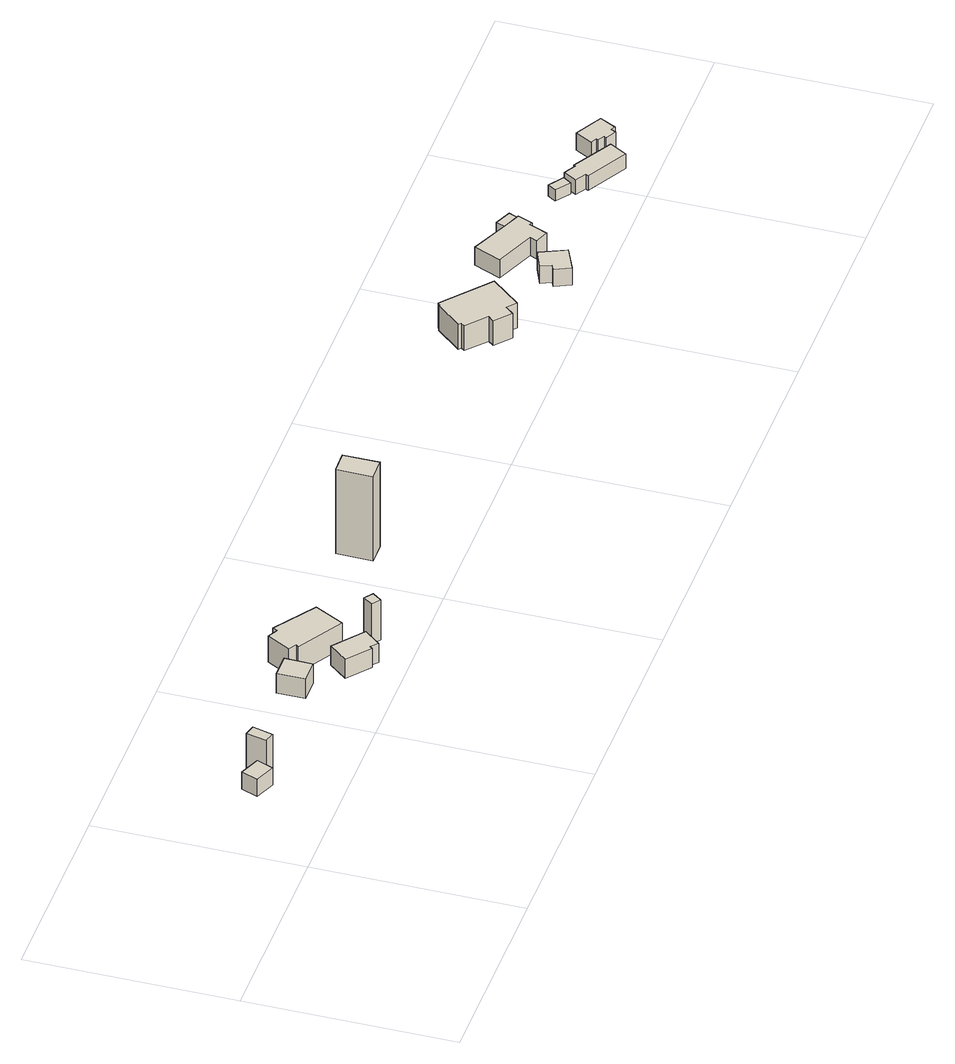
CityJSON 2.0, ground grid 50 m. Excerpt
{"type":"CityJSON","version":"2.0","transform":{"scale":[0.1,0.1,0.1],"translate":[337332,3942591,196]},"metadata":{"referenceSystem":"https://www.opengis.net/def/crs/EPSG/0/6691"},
"CityObjects":{
"building1":{"type":"Building","attributes":{"measuredHeight":5.8,"BuildingIDAttribute.prefecture":"14","BuildingIDAttribute.city":"14151","BuildingDetailAttribute.surveyYear":2015},"geometry":[{"type":"Solid","lod":"1","boundaries":[[[[0,1,2,3]],[[2,4,5,3]],[[1,6,4,2]],[[0,7,6,1]],[[3,5,7,0]],[[4,6,7,5]]]]}]},
"building2":{"type":"Building","attributes":{"measuredHeight":11.3,"BuildingIDAttribute.prefecture":"14","BuildingIDAttribute.city":"14151","BuildingDetailAttribute.surveyYear":2015},"geometry":[{"type":"Solid","lod":"1","boundaries":[[[[8,9,10,11]],[[10,12,13,11]],[[9,14,12,10]],[[8,15,14,9]],[[11,13,15,8]],[[12,14,15,13]]]]}]},
"building3":{"type":"Building","attributes":{"usage":"411","measuredHeight":6,"storeysAboveGround":2,"BuildingIDAttribute.prefecture":"14","BuildingIDAttribute.city":"14151","BuildingDetailAttribute.totalFloorArea":61.88,"BuildingDetailAttribute.buildingFootprintArea":30.94,"BuildingDetailAttribute.buildingStructureType":"601","BuildingDetailAttribute.buildingStructureOrgType":"1","BuildingDetailAttribute.orgUsage":"10","BuildingDetailAttribute.surveyYear":2015},"geometry":[{"type":"Solid","lod":"1","boundaries":[[[[16,17,18,19]],[[18,20,21,19]],[[17,22,20,18]],[[16,23,22,17]],[[19,21,23,16]],[[20,22,23,21]]]]}]},
"building4":{"type":"Building","attributes":{"usage":"411","measuredHeight":6.3,"storeysAboveGround":1,"BuildingIDAttribute.prefecture":"14","BuildingIDAttribute.city":"14151","BuildingDetailAttribute.totalFloorArea":46.9,"BuildingDetailAttribute.buildingFootprintArea":46.9,"BuildingDetailAttribute.buildingStructureType":"601","BuildingDetailAttribute.buildingStructureOrgType":"1","BuildingDetailAttribute.orgUsage":"10","BuildingDetailAttribute.surveyYear":2015,"BuildingLandSlideRiskAttribute.description":"1","BuildingLandSlideRiskAttribute.areaType":"1"},"geometry":[{"type":"Solid","lod":"1","boundaries":[[[[24,25,26,27,28,29]],[[28,30,31,29]],[[27,32,30,28]],[[26,33,32,27]],[[25,34,33,26]],[[24,35,34,25]],[[29,31,35,24]],[[30,32,33,34,35,31]]]]}]},
"building5":{"type":"Building","attributes":{"usage":"411","measuredHeight":14.6,"storeysAboveGround":1,"BuildingIDAttribute.prefecture":"14","BuildingIDAttribute.city":"14151","BuildingDetailAttribute.totalFloorArea":107.15,"BuildingDetailAttribute.buildingFootprintArea":107.15,"BuildingDetailAttribute.buildingStructureType":"601","BuildingDetailAttribute.buildingStructureOrgType":"1","BuildingDetailAttribute.orgUsage":"10","BuildingDetailAttribute.surveyYear":2015},"geometry":[{"type":"Solid","lod":"1","boundaries":[[[[36,37,38,39,40,41,42,43]],[[42,44,45,43]],[[41,46,44,42]],[[40,47,46,41]],[[39,48,47,40]],[[38,49,48,39]],[[37,50,49,38]],[[36,51,50,37]],[[43,45,51,36]],[[44,46,47,48,49,50,51,45]]]]}]},
"building6":{"type":"Building","attributes":{"measuredHeight":11.9,"BuildingIDAttribute.prefecture":"14","BuildingIDAttribute.city":"14151","BuildingDetailAttribute.surveyYear":2015,"BuildingLandSlideRiskAttribute.description":"1","BuildingLandSlideRiskAttribute.areaType":"1"},"geometry":[{"type":"Solid","lod":"1","boundaries":[[[[52,53,54,55]],[[54,56,57,55]],[[53,58,56,54]],[[52,59,58,53]],[[55,57,59,52]],[[56,58,59,57]]]]}]},
"building7":{"type":"Building","attributes":{"usage":"431","measuredHeight":23.2,"storeysAboveGround":1,"BuildingIDAttribute.prefecture":"14","BuildingIDAttribute.city":"14151","BuildingDetailAttribute.totalFloorArea":41.44,"BuildingDetailAttribute.buildingFootprintArea":41.44,"BuildingDetailAttribute.buildingStructureType":"601","BuildingDetailAttribute.buildingStructureOrgType":"1","BuildingDetailAttribute.orgUsage":"143","BuildingDetailAttribute.surveyYear":2015,"BuildingLandSlideRiskAttribute.description":"1","BuildingLandSlideRiskAttribute.areaType":"1"},"geometry":[{"type":"Solid","lod":"1","boundaries":[[[[60,61,62,63]],[[62,64,65,63]],[[61,66,64,62]],[[60,67,66,61]],[[63,65,67,60]],[[64,66,67,65]]]]}]},
"building8":{"type":"Building","attributes":{"usage":"411","measuredHeight":8.6,"storeysAboveGround":2,"BuildingIDAttribute.prefecture":"14","BuildingIDAttribute.city":"14151","BuildingDetailAttribute.totalFloorArea":252.79,"BuildingDetailAttribute.buildingFootprintArea":126.4,"BuildingDetailAttribute.buildingStructureType":"601","BuildingDetailAttribute.buildingStructureOrgType":"1","BuildingDetailAttribute.orgUsage":"10","BuildingDetailAttribute.surveyYear":2015,"BuildingLandSlideRiskAttribute.description":"1","BuildingLandSlideRiskAttribute.areaType":"1"},"geometry":[{"type":"Solid","lod":"1","boundaries":[[[[68,69,70,71,72,73,74,75,76,77,78,79]],[[78,80,81,79]],[[77,82,80,78]],[[76,83,82,77]],[[75,84,83,76]],[[74,85,84,75]],[[73,86,85,74]],[[72,87,86,73]],[[71,88,87,72]],[[70,89,88,71]],[[69,90,89,70]],[[68,91,90,69]],[[79,81,91,68]],[[80,82,83,84,85,86,87,88,89,90,91,81]]]]}]},
"building9":{"type":"Building","attributes":{"usage":"411","measuredHeight":5,"storeysAboveGround":1,"BuildingIDAttribute.prefecture":"14","BuildingIDAttribute.city":"14151","BuildingDetailAttribute.totalFloorArea":28.42,"BuildingDetailAttribute.buildingFootprintArea":28.42,"BuildingDetailAttribute.buildingStructureType":"610","BuildingDetailAttribute.buildingStructureOrgType":"2","BuildingDetailAttribute.orgUsage":"10","BuildingDetailAttribute.surveyYear":2015},"geometry":[{"type":"Solid","lod":"1","boundaries":[[[[92,93,94,95,96,97]],[[96,98,99,97]],[[95,100,98,96]],[[94,101,100,95]],[[93,102,101,94]],[[92,103,102,93]],[[97,99,103,92]],[[98,100,101,102,103,99]]]]}]},
"building10":{"type":"Building","attributes":{"usage":"411","measuredHeight":5.4,"storeysAboveGround":2,"BuildingIDAttribute.prefecture":"14","BuildingIDAttribute.city":"14151","BuildingDetailAttribute.totalFloorArea":178.31,"BuildingDetailAttribute.buildingFootprintArea":89.16,"BuildingDetailAttribute.buildingStructureType":"601","BuildingDetailAttribute.buildingStructureOrgType":"1","BuildingDetailAttribute.orgUsage":"10","BuildingDetailAttribute.surveyYear":2015},"geometry":[{"type":"Solid","lod":"1","boundaries":[[[[104,105,106,107,108,109,110,111,112]],[[111,113,114,112]],[[110,115,113,111]],[[109,116,115,110]],[[108,117,116,109]],[[107,118,117,108]],[[106,119,118,107]],[[105,120,119,106]],[[104,121,120,105]],[[112,114,121,104]],[[113,115,116,117,118,119,120,121,114]]]]}]},
"building11":{"type":"Building","attributes":{"measuredHeight":5.5,"BuildingIDAttribute.prefecture":"14","BuildingIDAttribute.city":"14151","BuildingDetailAttribute.surveyYear":2015},"geometry":[{"type":"Solid","lod":"1","boundaries":[[[[122,123,124,125]],[[124,126,127,125]],[[123,128,126,124]],[[122,129,128,123]],[[125,127,129,122]],[[126,128,129,127]]]]}]},
"building12":{"type":"Building","attributes":{"BuildingIDAttribute.prefecture":"14","BuildingIDAttribute.city":"14151","BuildingDetailAttribute.surveyYear":2015},"geometry":[{"type":"Solid","lod":"1","boundaries":[[[[130,131,132,133]],[[132,134,135,133]],[[131,136,134,132]],[[130,137,136,131]],[[133,135,137,130]],[[134,136,137,135]]]]}]},
"building13":{"type":"Building","attributes":{"usage":"411","measuredHeight":5.1,"storeysAboveGround":2,"BuildingIDAttribute.prefecture":"14","BuildingIDAttribute.city":"14151","BuildingDetailAttribute.totalFloorArea":108.16,"BuildingDetailAttribute.buildingFootprintArea":54.08,"BuildingDetailAttribute.buildingStructureType":"601","BuildingDetailAttribute.buildingStructureOrgType":"1","BuildingDetailAttribute.orgUsage":"10","BuildingDetailAttribute.surveyYear":2015},"geometry":[{"type":"Solid","lod":"1","boundaries":[[[[138,139,140,141,142,143,144,145]],[[144,146,147,145]],[[143,148,146,144]],[[142,149,148,143]],[[141,150,149,142]],[[140,151,150,141]],[[139,152,151,140]],[[138,153,152,139]],[[145,147,153,138]],[[146,148,149,150,151,152,153,147]]]]}]},
"building14":{"type":"Building","attributes":{"usage":"411","measuredHeight":5,"storeysAboveGround":1,"BuildingIDAttribute.prefecture":"14","BuildingIDAttribute.city":"14151","BuildingDetailAttribute.totalFloorArea":32.95,"BuildingDetailAttribute.buildingFootprintArea":32.95,"BuildingDetailAttribute.buildingStructureType":"601","BuildingDetailAttribute.buildingStructureOrgType":"1","BuildingDetailAttribute.orgUsage":"10","BuildingDetailAttribute.surveyYear":2015},"geometry":[{"type":"Solid","lod":"1","boundaries":[[[[154,155,156,157,158,159,160,161,162,163]],[[162,164,165,163]],[[161,166,164,162]],[[160,167,166,161]],[[159,168,167,160]],[[158,169,168,159]],[[157,170,169,158]],[[156,171,170,157]],[[155,172,171,156]],[[154,173,172,155]],[[163,165,173,154]],[[164,166,167,168,169,170,171,172,173,165]]]]}]}
},
"vertices":[
[69,137,171],[53,97,171],[3,117,171],[19,157,171],[3,117,218],[19,157,218],[53,97,218],[69,137,218],
[117,162,173],[104,113,173],[78,120,173],[90,169,173],[78,120,269],[90,169,269],[104,113,269],[117,162,269],
[368,119,171],[368,186,171],[425,186,171],[424,119,171],[425,186,225],[424,119,225],[368,186,225],[368,119,225],
[542,6,168],[526,21,168],[521,15,168],[466,59,168],[502,104,168],[575,46,168],[502,104,220],[575,46,220],[466,59,220],[521,15,220],[526,21,220],[542,6,220],
[511,239,161],[611,170,161],[574,100,161],[464,166,161],[469,172,161],[450,183,161],[481,240,161],[506,227,161],[481,240,232],[506,227,232],[450,183,232],[469,172,232],[464,166,232],[574,100,232],[611,170,232],[511,239,232],
[631,50,143],[647,73,143],[667,58,143],[651,35,143],[667,58,253],[651,35,253],[647,73,253],[631,50,253],
[1085,187,5],[1086,273,5],[1139,274,5],[1139,188,5],[1139,274,237],[1139,188,237],[1086,273,237],[1085,187,237],
[1880,104,79],[1858,122,79],[1842,103,79],[1804,135,79],[1816,149,79],[1768,190,79],[1775,199,79],[1769,204,79],[1821,265,79],[1824,263,79],[1829,269,79],[1940,175,79],[1829,269,147],[1940,175,147],[1824,263,147],[1821,265,147],[1769,204,147],[1775,199,147],[1768,190,147],[1816,149,147],[1804,135,147],[1842,103,147],[1858,122,147],[1880,104,147],
[2130,65,71],[2071,38,71],[2054,76,71],[2067,82,71],[2056,107,71],[2102,127,71],[2056,107,118],[2102,127,118],[2067,82,118],[2054,76,118],[2071,38,118],[2130,65,118],
[2200,174,61],[2182,130,61],[2149,143,61],[2156,160,61],[2060,200,61],[2088,265,61],[2182,224,61],[2222,207,61],[2207,171,61],[2222,207,111],[2207,171,111],[2182,224,111],[2088,265,111],[2060,200,111],[2156,160,111],[2149,143,111],[2182,130,111],[2200,174,111],
[2192,248,57],[2232,231,57],[2222,207,57],[2182,224,57],[2222,207,106],[2182,224,106],[2232,231,106],[2192,248,106],
[2369,169,52],[2382,189,52],[2418,164,52],[2404,144,52],[2418,164,82],[2404,144,82],[2382,189,82],[2369,169,82],
[2527,56,51],[2428,112,51],[2431,118,51],[2406,133,51],[2424,165,51],[2453,149,51],[2455,153,51],[2551,98,51],[2455,153,91],[2551,98,91],[2453,149,91],[2424,165,91],[2406,133,91],[2431,118,91],[2428,112,91],[2527,56,91],
[2621,110,36],[2611,115,36],[2605,104,36],[2579,117,36],[2582,122,36],[2566,131,36],[2568,136,36],[2554,144,36],[2576,185,36],[2642,149,36],[2576,185,83],[2642,149,83],[2554,144,83],[2568,136,83],[2566,131,83],[2582,122,83],[2579,117,83],[2605,104,83],[2611,115,83],[2621,110,83]
]}
